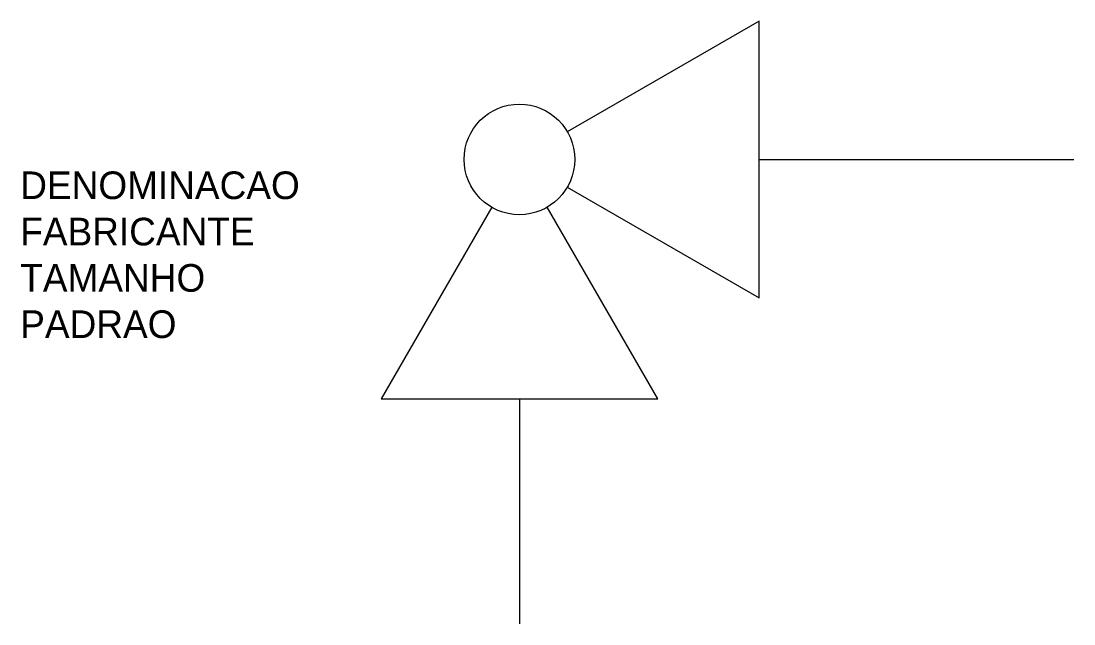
# Model space of a CAD drawing. Extents: x 104 to 294, y 99 to 208.
import ezdxf

# ---------------------------------------------------------------- set-up
doc = ezdxf.new("R2010")
doc.units = 0
doc.layers.add('TUPY', color=3, linetype='CONTINUOUS')

msp = doc.modelspace()

# ---------------------------------------------------------------- linework, layer by layer
at = {"layer": 'TUPY', "color": 0}
for p, q in [((237.58, 208.02), (202.93, 188.02)), ((237.58, 158.02), (237.58, 208.02)), ((237.58, 183.02), (294.49, 183.02)), ((202.93, 178.02), (237.58, 158.02)), ((189.27, 174.36), (169.27, 139.72)), ((219.27, 139.72), (199.27, 174.36)), ((169.27, 139.72), (219.27, 139.72)), ((194.27, 139.72), (194.27, 99.05))]:
    msp.add_line(p, q, dxfattribs=at)
msp.add_circle((194.27, 183.02), 10, dxfattribs=at)

# ---------------------------------------------------------------- texts
at = {"layer": 'TUPY', "color": 0, "flags": 1}
for tag, p, s in [('DENOMINACAO', (104.06, 175.84), 'TORNEIRA ANGULAR'), ('FABRICANTE', (104.06, 167.47), ''), ('TAMANHO', (104.06, 159.1), ''), ('PADRAO', (104.06, 150.73), '')]:
    msp.add_attdef(tag, p, s, height=5, dxfattribs=at)

doc.saveas('drawing.dxf')
